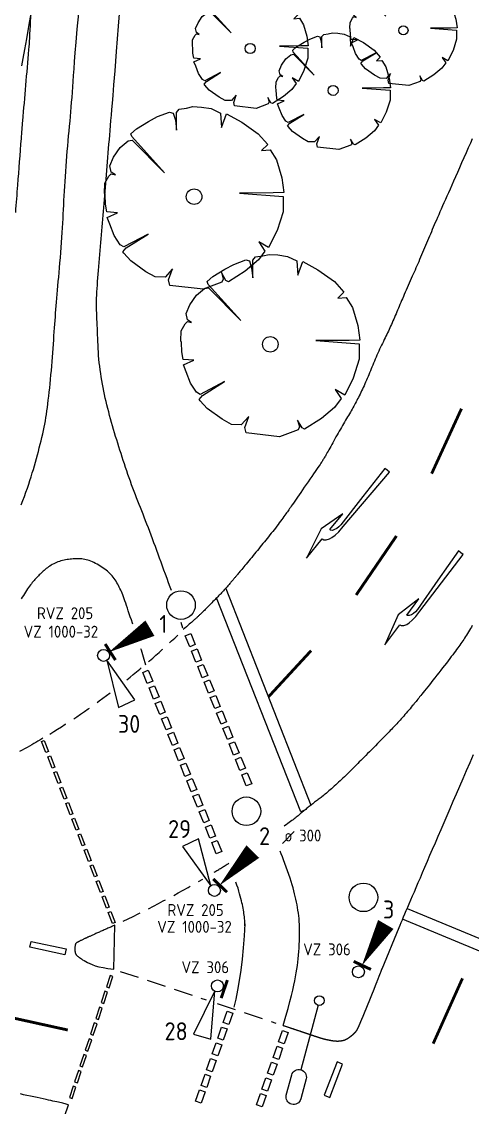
# Model space of a CAD drawing. Header units: metres. Extents: x -3 to 211, y 1 to 149.
# Drawn here: x 64.47 to 83.35, y 79.65 to 125.18 of the extents above; entities that cross this region are included whole.
import ezdxf

# ---------------------------------------------------------------- set-up
doc = ezdxf.new("R2010")
doc.units = ezdxf.units.M
doc.header["$LTSCALE"] = 25
doc.linetypes.add('STRICHLINIE2', pattern=[9.525, 6.35, -3.175])
doc.layers.get('0').update_dxf_attribs({"linetype": 'CONTINUOUS'})
for name, color, linetype in [('BT-OF-LIN-ABG', 4, 'CONTINUOUS'), ('BT-SM-SYM', 2, 'CONTINUOUS'), ('BV-BL-SYM', 2, 'CONTINUOUS'), ('BV-FM-SYM', 2, 'CONTINUOUS'), ('BV-SF-LIN-HOH', 5, 'CONTINUOUS'), ('BV-SF-LIN-HOH-AGS', 5, 'STRICHLINIE2'), ('BV-VK-SYM', 2, 'CONTINUOUS'), ('BV-VK-TXT', 2, 'CONTINUOUS'), ('BV-VK-TXT-LSA', 3, 'CONTINUOUS')]:
    doc.layers.add(name, color=color, linetype=linetype)
doc.styles.get("Standard").update_dxf_attribs({"font": 'isocp.shx', "height": 0.5})

# ---------------------------------------------------------------- blocks, each defined once
blk = doc.blocks.new('FMPFLR')
blk.add_lwpolyline([(0, 0.289), (1.05, 0.289), (1.064, 0.215), (1.119, 0.13), (1.236, 0.058), (1.345, 0.016), (1.511, -0.027), (1.722, -0.058), (2, -0.062), (5, -0.125), (5, 0), (5, 0.125), (3.5, 0.094), (2, 0.062), (1.876, 0.075), (1.774, 0.098), (1.676, 0.135), (1.595, 0.186), (1.555, 0.251), (1.55, 0.289), (2.4, 0.289), (1.35, 0.589)], close=True)
blk = doc.blocks.new('BLSTRLAM')
blk.add_line((0.2, 0), (3, 0))
blk.add_lwpolyline([(3.3125, 0.3125), (4.1875, 0.3125, -1), (4.1875, -0.3125), (3.3125, -0.3125, -1)], format="xyb", close=True)
blk.add_circle((0, 0), 0.2)
blk = doc.blocks.new('VKLSASO2')
blk.add_lwpolyline([(0.45, 0, 0, 0, 0), (-0.15, 0, 0.3, 0, 0), (-0.45, 0, 0, 0, 0)], format="xyseb")
blk = doc.blocks.new('BMIST')
blk.add_lwpolyline([(0.506, 0.041), (0.991, 0.004), (0.99, -0.167), (0.925, -0.378), (0.829, -0.566), (0.721, -0.503), (0.788, -0.605), (0.717, -0.704), (0.57, -0.828), (0.382, -0.947), (0.354, -0.933), (0.304, -0.846), (0.324, -0.92), (0.31, -0.952), (0.101, -1.03), (-0.27, -0.988), (-0.283, -0.927), (-0.239, -0.804), (-0.323, -0.896), (-0.431, -0.894), (-0.535, -0.836), (-0.705, -0.716), (-0.782, -0.629), (-0.791, -0.616), (-0.754, -0.569), (-0.509, -0.416), (-0.783, -0.559), (-0.822, -0.535), (-0.888, -0.433), (-0.937, -0.307), (-0.967, -0.23), (-0.853, -0.178), (-0.972, -0.169), (-0.984, -0.083), (-0.988, 0.019), (-0.995, 0.04), (-0.992, 0.149), (-0.949, 0.227), (-0.921, 0.255), (-0.876, 0.242), (-0.923, 0.274), (-0.939, 0.342), (-0.895, 0.442), (-0.824, 0.549), (-0.733, 0.621), (-0.69, 0.629), (-0.328, 0.267), (-0.694, 0.669), (-0.702, 0.7), (-0.639, 0.757), (-0.506, 0.838), (-0.406, 0.892), (-0.273, 0.943), (-0.233, 0.932), (-0.208, 0.851), (-0.194, 0.741), (-0.194, 0.938), (-0.164, 0.976), (-0.083, 0.986), (-0.013, 1.003), (0.083, 0.998), (0.192, 0.981), (0.295, 0.932), (0.305, 0.77), (0.361, 0.923), (0.531, 0.832), (0.714, 0.7), (0.82, 0.58), (0.752, 0.513), (0.846, 0.521), (0.916, 0.409), (0.976, 0.211), (0.999, 0.048), (0.879, 0.043)], close=True)
blk.add_circle((0, 0), 0.0866)
blk = doc.blocks.new('BVKMAN')
blk.add_circle((0, 0), 0.25)
blk = doc.blocks.new('Verkehrszeichen')
at = {"layer": 'BV-VK-SYM', "const_width": 0.125}
blk.add_lwpolyline([(0.305, 0.373), (0.322, -0.426)], dxfattribs=at)
at = {"layer": 'BV-VK-SYM', "rotation": 0.8654267626991108}
blk.add_blockref('BVKMAN', (0, 0), dxfattribs=at)

msp = doc.modelspace()

# ---------------------------------------------------------------- linework, layer by layer
at = {"layer": 'BT-OF-LIN-ABG'}
for p, q in [((68.324, 85.441), (68.368, 87.29)), ((66.105, 78.818), (66.429, 79.76))]:
    msp.add_line(p, q, dxfattribs=at)
for points in [[(70.741, 101.329), (70.691, 101.468), (70.623, 101.655), (70.557, 101.837), (70.493, 102.013), (70.43, 102.185), (70.368, 102.354), (70.307, 102.52), (70.247, 102.684), (70.188, 102.846), (70.128, 103.008), (70.069, 103.169), (70.009, 103.33), (69.95, 103.49), (69.891, 103.648), (69.833, 103.804), (69.775, 103.957), (69.717, 104.108), (69.661, 104.254), (69.606, 104.396), (69.551, 104.535), (69.497, 104.672), (69.443, 104.806), (69.39, 104.94), (69.338, 105.074), (69.285, 105.208), (69.233, 105.344), (69.18, 105.482), (69.127, 105.622), (69.075, 105.764), (69.023, 105.908), (68.971, 106.052), (68.92, 106.197), (68.869, 106.343), (68.82, 106.488), (68.771, 106.633), (68.723, 106.778), (68.676, 106.922), (68.63, 107.067), (68.584, 107.211), (68.539, 107.356), (68.494, 107.501), (68.449, 107.646), (68.404, 107.792), (68.36, 107.938), (68.317, 108.084), (68.274, 108.231), (68.232, 108.377), (68.191, 108.524), (68.151, 108.67), (68.112, 108.817), (68.074, 108.963), (68.038, 109.108), (68.004, 109.254), (67.971, 109.4), (67.939, 109.546), (67.908, 109.692), (67.88, 109.839), (67.852, 109.986), (67.826, 110.134), (67.801, 110.283), (67.778, 110.431), (67.757, 110.581), (67.738, 110.73), (67.72, 110.879), (67.705, 111.029), (67.692, 111.178), (67.681, 111.326), (67.672, 111.474), (67.665, 111.621), (67.659, 111.766), (67.653, 111.909), (67.648, 112.05), (67.644, 112.188), (67.639, 112.322), (67.633, 112.453), (67.627, 112.581), (67.621, 112.707), (67.616, 112.831), (67.611, 112.955), (67.607, 113.078), (67.605, 113.202), (67.604, 113.328), (67.605, 113.456), (67.609, 113.586), (67.614, 113.719), (67.62, 113.856), (67.628, 113.995), (67.637, 114.138), (67.647, 114.285), (67.658, 114.437), (67.67, 114.592), (67.683, 114.751), (67.696, 114.914), (67.709, 115.079), (67.723, 115.245), (67.737, 115.413), (67.751, 115.581), (67.765, 115.749), (67.779, 115.916), (67.793, 116.082), (67.807, 116.248), (67.821, 116.412), (67.835, 116.577), (67.849, 116.74), (67.863, 116.904), (67.877, 117.067), (67.892, 117.23), (67.906, 117.393), (67.921, 117.556), (67.936, 117.721), (67.951, 117.887), (67.965, 118.055), (67.98, 118.226), (67.995, 118.399), (68.009, 118.576), (68.024, 118.755), (68.038, 118.936), (68.052, 119.12), (68.067, 119.304), (68.081, 119.49), (68.096, 119.677), (68.11, 119.863), (68.125, 120.049), (68.14, 120.238), (68.155, 120.429), (68.172, 120.626), (68.189, 120.83), (68.206, 121.044), (68.225, 121.269), (68.246, 121.507), (68.268, 121.768), (68.295, 122.092), (68.331, 122.529), (68.379, 123.126), (68.442, 123.934), (68.525, 124.999), (68.63, 126.372)], [(64.448, 104.925), (64.517, 105.1), (64.583, 105.274), (64.646, 105.446), (64.706, 105.616), (64.762, 105.781), (64.815, 105.942), (64.865, 106.1), (64.912, 106.256), (64.957, 106.409), (65.001, 106.561), (65.044, 106.712), (65.085, 106.862), (65.126, 107.012), (65.167, 107.162), (65.206, 107.311), (65.244, 107.459), (65.281, 107.606), (65.316, 107.751), (65.349, 107.894), (65.379, 108.034), (65.408, 108.171), (65.434, 108.307), (65.458, 108.442), (65.48, 108.577), (65.502, 108.715), (65.522, 108.856), (65.542, 109.002), (65.562, 109.154), (65.581, 109.312), (65.601, 109.476), (65.621, 109.646), (65.64, 109.821), (65.658, 110), (65.677, 110.182), (65.694, 110.367), (65.711, 110.553), (65.727, 110.74), (65.742, 110.928), (65.756, 111.115), (65.77, 111.3), (65.783, 111.483), (65.796, 111.663), (65.808, 111.839), (65.819, 112.011), (65.831, 112.176), (65.842, 112.338), (65.854, 112.495), (65.865, 112.651), (65.877, 112.805), (65.889, 112.958), (65.901, 113.112), (65.914, 113.268), (65.927, 113.427), (65.941, 113.589), (65.956, 113.755), (65.971, 113.926), (65.986, 114.102), (66.002, 114.283), (66.019, 114.471), (66.036, 114.665), (66.053, 114.866), (66.07, 115.073), (66.087, 115.284), (66.104, 115.498), (66.121, 115.712), (66.136, 115.924), (66.151, 116.134), (66.165, 116.34), (66.177, 116.54), (66.189, 116.735), (66.199, 116.926), (66.209, 117.116), (66.219, 117.304), (66.228, 117.494), (66.238, 117.685), (66.248, 117.879), (66.259, 118.078), (66.271, 118.28), (66.283, 118.487), (66.296, 118.695), (66.31, 118.906), (66.325, 119.119), (66.341, 119.332), (66.358, 119.545), (66.376, 119.758), (66.395, 119.97), (66.414, 120.181), (66.434, 120.391), (66.453, 120.599), (66.473, 120.805), (66.492, 121.008), (66.51, 121.209), (66.528, 121.408), (66.545, 121.606), (66.561, 121.806), (66.577, 122.011), (66.593, 122.224), (66.61, 122.446), (66.626, 122.68), (66.644, 122.93), (66.663, 123.2), (66.686, 123.508), (66.714, 123.875), (66.751, 124.321), (66.798, 124.867), (66.858, 125.533)], [(69.121, 99.92), (69.108, 99.957), (69.062, 100.095), (69.017, 100.228), (68.975, 100.355), (68.935, 100.475), (68.896, 100.59), (68.86, 100.698), (68.825, 100.799), (68.792, 100.894), (68.761, 100.981), (68.73, 101.063), (68.701, 101.14), (68.672, 101.212), (68.644, 101.28), (68.615, 101.346), (68.586, 101.409), (68.556, 101.472), (68.524, 101.533), (68.492, 101.594), (68.458, 101.654), (68.423, 101.713), (68.386, 101.771), (68.346, 101.828), (68.305, 101.883), (68.261, 101.936), (68.214, 101.987), (68.166, 102.037), (68.114, 102.085), (68.061, 102.131), (68.005, 102.177), (67.947, 102.221), (67.887, 102.264), (67.826, 102.306), (67.762, 102.348), (67.697, 102.388), (67.631, 102.427), (67.564, 102.464), (67.497, 102.499), (67.431, 102.53), (67.364, 102.558), (67.299, 102.583), (67.234, 102.603), (67.171, 102.62), (67.109, 102.633), (67.047, 102.643), (66.986, 102.65), (66.925, 102.655), (66.864, 102.657), (66.803, 102.658), (66.742, 102.658), (66.68, 102.656), (66.619, 102.653), (66.556, 102.648), (66.494, 102.642), (66.431, 102.634), (66.368, 102.624), (66.305, 102.612), (66.241, 102.599), (66.177, 102.583), (66.113, 102.566), (66.05, 102.546), (65.988, 102.525), (65.926, 102.501), (65.866, 102.476), (65.808, 102.448), (65.751, 102.418), (65.697, 102.387), (65.644, 102.354), (65.593, 102.319), (65.544, 102.283), (65.496, 102.247), (65.45, 102.209), (65.406, 102.171), (65.363, 102.133), (65.321, 102.095), (65.281, 102.056), (65.241, 102.017), (65.203, 101.979), (65.165, 101.94), (65.128, 101.901), (65.091, 101.862), (65.055, 101.824), (65.019, 101.785), (64.983, 101.745), (64.946, 101.703), (64.91, 101.659), (64.872, 101.613), (64.834, 101.564), (64.795, 101.511), (64.754, 101.454), (64.712, 101.393), (64.67, 101.329), (64.626, 101.262), (64.582, 101.194), (64.536, 101.124), (64.49, 101.053), (64.444, 100.981)], [(71.216, 99.752), (71.155, 99.991)], [(69.669, 98.2), (69.57, 98.531), (69.482, 98.82), (69.462, 98.882)], [(76.114, 87.083), (76.111, 87.201), (76.105, 87.325), (76.098, 87.446), (76.088, 87.565), (76.076, 87.683), (76.062, 87.799), (76.046, 87.915), (76.027, 88.03), (76.007, 88.144), (75.985, 88.259), (75.961, 88.374), (75.934, 88.49), (75.905, 88.608), (75.873, 88.73), (75.839, 88.855), (75.8, 88.986), (75.758, 89.122), (75.712, 89.265), (75.661, 89.415), (75.608, 89.569), (75.553, 89.725), (75.498, 89.878), (75.445, 90.025), (75.394, 90.163), (75.346, 90.289), (75.305, 90.398)], [(73.821, 87.266), (73.821, 87.273), (73.82, 87.347), (73.818, 87.42), (73.814, 87.493), (73.809, 87.566), (73.801, 87.638), (73.793, 87.71), (73.783, 87.782), (73.772, 87.854), (73.76, 87.926), (73.747, 88), (73.732, 88.074), (73.716, 88.151), (73.697, 88.231), (73.677, 88.315), (73.654, 88.405), (73.629, 88.501), (73.601, 88.604), (73.569, 88.715), (73.532, 88.836), (73.487, 88.968), (73.44, 89.095)], [(73.82, 87.347), (73.792, 86.84), (73.753, 86.345), (73.705, 85.865), (73.648, 85.406), (73.584, 84.971), (73.514, 84.565), (73.44, 84.19), (73.361, 83.852)], [(75.422, 83.083), (75.536, 83.475), (75.628, 83.801), (75.706, 84.088), (75.771, 84.342), (75.826, 84.568), (75.872, 84.77), (75.911, 84.954), (75.944, 85.125), (75.973, 85.288), (75.998, 85.445), (76.02, 85.595), (76.04, 85.741), (76.056, 85.883)]]:
    msp.add_lwpolyline(points, dxfattribs=at)
for points in [[(64.217, 117.182, -0.000488), (64.304, 118.331, -0.000286), (64.455, 120.29, -0.001952), (64.515, 121.023, 0.000478), (64.769, 124.015, 0.006365), (64.803, 124.488, 0.002157), (64.879, 125.886)], [(50.54, 94.879, -0.000004), (51.472, 95.236, 0.000006), (52.404, 95.592, 0.03206)]]:
    msp.add_lwpolyline(points, format="xyb", dxfattribs=at)
msp.add_arc((65.402, 86.996), 10.712, 354.0355, 0.4662, dxfattribs=at)
at = {"layer": 'BT-SM-SYM'}
msp.add_lwpolyline([(64.865, 125.612), (64.756, 124.986), (64.664, 124.459), (64.587, 124.016), (64.521, 123.646), (64.464, 123.336)], dxfattribs=at)
at = {"layer": 'BV-FM-SYM', "const_width": 0.12}
for points in [[(81.646, 106.227), (82.896, 108.953)], [(78.482, 101.138), (80.172, 103.615)], [(74.805, 96.863), (76.596, 98.806)], [(82.938, 85.059), (81.711, 82.322)], [(66.399, 82.893), (63.47, 83.538)]]:
    msp.add_lwpolyline(points, dxfattribs=at)
at = {"layer": 'BV-FM-SYM'}
for points in [[(73.015, 101.417), (76.589, 92.325)], [(76.319, 92.107), (76.162, 92.045), (72.636, 101.015)], [(80.624, 87.995), (89.838, 84.178), (89.647, 83.716), (80.427, 87.536)]]:
    msp.add_lwpolyline(points, dxfattribs=at)
for points in [[(71.508, 98.967), (71.32, 99.431), (71.552, 99.525), (71.74, 99.061)], [(71.771, 98.319), (71.583, 98.782), (71.815, 98.876), (72.003, 98.412)], [(69.728, 97.424), (69.54, 97.887), (69.772, 97.981), (69.96, 97.518)], [(72.034, 97.67), (71.846, 98.133), (72.078, 98.227), (72.265, 97.764)], [(72.297, 97.021), (72.109, 97.484), (72.341, 97.578), (72.528, 97.115)], [(69.991, 96.775), (69.803, 97.238), (70.035, 97.332), (70.223, 96.869)], [(70.254, 96.126), (70.066, 96.59), (70.298, 96.683), (70.486, 96.22)], [(72.56, 96.372), (72.372, 96.836), (72.604, 96.93), (72.791, 96.466)], [(72.823, 95.724), (72.635, 96.187), (72.866, 96.281), (73.054, 95.818)], [(70.517, 95.477), (70.329, 95.941), (70.561, 96.035), (70.749, 95.571)], [(73.086, 95.075), (72.898, 95.538), (73.129, 95.632), (73.317, 95.169)], [(70.78, 94.829), (70.592, 95.292), (70.824, 95.386), (71.012, 94.923)], [(65.596, 94.574), (65.484, 94.531), (65.303, 94.997), (65.415, 95.04)], [(71.043, 94.18), (70.855, 94.643), (71.087, 94.737), (71.275, 94.274)], [(73.348, 94.426), (73.161, 94.89), (73.392, 94.983), (73.58, 94.52)], [(65.85, 93.922), (65.738, 93.878), (65.557, 94.344), (65.669, 94.388)], [(73.611, 93.777), (73.424, 94.241), (73.655, 94.335), (73.843, 93.871)], [(71.306, 93.531), (71.118, 93.995), (71.35, 94.088), (71.537, 93.625)], [(66.104, 93.269), (65.992, 93.226), (65.811, 93.692), (65.923, 93.735)], [(71.569, 92.882), (71.381, 93.346), (71.613, 93.44), (71.8, 92.976)], [(73.874, 93.129), (73.687, 93.592), (73.918, 93.686), (74.106, 93.223)], [(66.358, 92.617), (66.246, 92.574), (66.065, 93.04), (66.177, 93.083)], [(66.612, 91.965), (66.5, 91.921), (66.319, 92.387), (66.431, 92.431)], [(71.832, 92.234), (71.644, 92.697), (71.876, 92.791), (72.063, 92.328)], [(72.095, 91.585), (71.907, 92.048), (72.138, 92.142), (72.326, 91.679)], [(66.866, 91.313), (66.754, 91.269), (66.573, 91.735), (66.684, 91.778)], [(67.12, 90.66), (67.008, 90.617), (66.827, 91.083), (66.938, 91.126)], [(72.358, 90.936), (72.17, 91.4), (72.401, 91.493), (72.589, 91.03)], [(72.62, 90.287), (72.433, 90.751), (72.664, 90.845), (72.852, 90.381)], [(67.374, 90.008), (67.262, 89.964), (67.08, 90.43), (67.192, 90.474)], [(67.627, 89.356), (67.516, 89.312), (67.334, 89.778), (67.446, 89.821)], [(67.881, 88.703), (67.77, 88.66), (67.588, 89.126), (67.7, 89.169)], [(68.135, 88.051), (68.023, 88.007), (67.842, 88.473), (67.954, 88.517)], [(68.389, 87.399), (68.277, 87.355), (68.096, 87.821), (68.208, 87.864)], [(64.867, 86.612), (66.333, 86.298), (66.281, 86.053), (64.814, 86.368)], [(68.288, 85.143), (68.174, 85.181), (68.016, 84.706), (68.13, 84.668)], [(68.067, 84.479), (67.953, 84.517), (67.794, 84.042), (67.908, 84.004)], [(67.845, 83.815), (67.731, 83.853), (67.573, 83.378), (67.687, 83.34)], [(72.912, 83.207), (73.078, 83.679), (73.314, 83.596), (73.148, 83.125)], [(67.623, 83.151), (67.51, 83.189), (67.351, 82.714), (67.465, 82.676)], [(72.68, 82.547), (72.846, 83.019), (73.082, 82.936), (72.916, 82.464)], [(75.233, 82.398), (75.399, 82.87), (75.635, 82.787), (75.469, 82.315)], [(67.402, 82.487), (67.288, 82.525), (67.13, 82.05), (67.243, 82.012)], [(72.448, 81.887), (72.614, 82.358), (72.85, 82.276), (72.684, 81.804)], [(75.001, 81.738), (75.167, 82.21), (75.403, 82.127), (75.237, 81.655)], [(67.18, 81.823), (67.066, 81.861), (66.908, 81.386), (67.022, 81.348)], [(72.216, 81.226), (72.382, 81.698), (72.618, 81.615), (72.452, 81.143)], [(74.769, 81.077), (74.935, 81.549), (75.171, 81.466), (75.005, 80.994)], [(77.915, 81.467), (77.682, 81.557), (77.142, 80.158), (77.375, 80.068)], [(66.959, 81.159), (66.845, 81.197), (66.686, 80.722), (66.8, 80.684)], [(71.984, 80.566), (72.15, 81.037), (72.386, 80.955), (72.22, 80.483)], [(74.537, 80.417), (74.703, 80.889), (74.939, 80.806), (74.773, 80.334)], [(66.737, 80.495), (66.623, 80.533), (66.465, 80.058), (66.579, 80.02)], [(71.752, 79.905), (71.918, 80.377), (72.154, 80.294), (71.988, 79.822)], [(74.305, 79.756), (74.471, 80.228), (74.707, 80.145), (74.541, 79.674)]]:
    msp.add_lwpolyline(points, close=True, dxfattribs=at)
at = {"layer": 'BV-SF-LIN-HOH'}
msp.add_line((79.569, 85.462), (80.279, 87.191), dxfattribs=at)
for points in [[(83.349, 120.272), (83.268, 120.086), (83.18, 119.888), (83.089, 119.681), (82.996, 119.47), (82.904, 119.26), (82.814, 119.055), (82.727, 118.86), (82.645, 118.674), (82.567, 118.497), (82.492, 118.328), (82.42, 118.166), (82.352, 118.012), (82.286, 117.864), (82.223, 117.722), (82.163, 117.585), (82.105, 117.454), (82.049, 117.327), (81.995, 117.205), (81.943, 117.087), (81.893, 116.974), (81.846, 116.866), (81.8, 116.761), (81.757, 116.66), (81.715, 116.562), (81.674, 116.466), (81.634, 116.372), (81.594, 116.279), (81.555, 116.185), (81.515, 116.091), (81.475, 115.996), (81.434, 115.898), (81.392, 115.799), (81.35, 115.699), (81.308, 115.598), (81.266, 115.499), (81.224, 115.4), (81.183, 115.303), (81.143, 115.209), (81.103, 115.117), (81.065, 115.029), (81.027, 114.942), (80.99, 114.855), (80.952, 114.769), (80.914, 114.682), (80.875, 114.594), (80.835, 114.504), (80.794, 114.41), (80.752, 114.315), (80.709, 114.218), (80.666, 114.121), (80.624, 114.024), (80.581, 113.927), (80.54, 113.833), (80.5, 113.741), (80.462, 113.653), (80.425, 113.567), (80.389, 113.484), (80.354, 113.403), (80.32, 113.324), (80.287, 113.245), (80.254, 113.168), (80.221, 113.091), (80.188, 113.013), (80.155, 112.936), (80.122, 112.859), (80.089, 112.782), (80.057, 112.706), (80.024, 112.631), (79.992, 112.558), (79.96, 112.486), (79.928, 112.416), (79.896, 112.347), (79.865, 112.278), (79.833, 112.21), (79.8, 112.141), (79.767, 112.071), (79.733, 112), (79.698, 111.927), (79.661, 111.851), (79.623, 111.773), (79.585, 111.692), (79.546, 111.611), (79.507, 111.528), (79.468, 111.444), (79.429, 111.361), (79.391, 111.277), (79.354, 111.193), (79.317, 111.11), (79.282, 111.027), (79.247, 110.944), (79.213, 110.862), (79.179, 110.781), (79.145, 110.699), (79.112, 110.618), (79.079, 110.538), (79.046, 110.458), (79.013, 110.379), (78.98, 110.3), (78.947, 110.222), (78.914, 110.145), (78.881, 110.068), (78.847, 109.993), (78.814, 109.918), (78.78, 109.844), (78.746, 109.772), (78.712, 109.7), (78.678, 109.63), (78.645, 109.562), (78.611, 109.494), (78.578, 109.428), (78.545, 109.364), (78.512, 109.3), (78.48, 109.238), (78.447, 109.176), (78.414, 109.115), (78.381, 109.054), (78.347, 108.992), (78.312, 108.93), (78.276, 108.867), (78.24, 108.803), (78.202, 108.739), (78.164, 108.672), (78.124, 108.605), (78.084, 108.536), (78.042, 108.466), (78, 108.394), (77.956, 108.32), (77.912, 108.245), (77.867, 108.169), (77.821, 108.091), (77.775, 108.012), (77.728, 107.932), (77.682, 107.851), (77.636, 107.769), (77.59, 107.687), (77.544, 107.605), (77.5, 107.525), (77.457, 107.446), (77.415, 107.37), (77.376, 107.297), (77.338, 107.229), (77.304, 107.166), (77.272, 107.109), (77.243, 107.057), (77.217, 107.01), (77.192, 106.968), (77.17, 106.929), (77.149, 106.894), (77.129, 106.861), (77.11, 106.83), (77.092, 106.801), (77.073, 106.771), (77.052, 106.74), (77.029, 106.705), (77.001, 106.664), (76.968, 106.615), (76.929, 106.558), (76.882, 106.49), (76.827, 106.409), (76.764, 106.318), (76.696, 106.219), (76.623, 106.112), (76.546, 106.001), (76.468, 105.887), (76.389, 105.773), (76.311, 105.659), (76.236, 105.549), (76.163, 105.443), (76.093, 105.342), (76.026, 105.246), (75.964, 105.156), (75.907, 105.072), (75.854, 104.995), (75.806, 104.926), (75.764, 104.866), (75.727, 104.812), (75.693, 104.763), (75.661, 104.717), (75.631, 104.673), (75.6, 104.63), (75.568, 104.584), (75.533, 104.536), (75.495, 104.483), (75.454, 104.425), (75.409, 104.364), (75.362, 104.3), (75.313, 104.233), (75.261, 104.163), (75.208, 104.092), (75.154, 104.02), (75.098, 103.948), (75.042, 103.874), (74.985, 103.801), (74.928, 103.728), (74.87, 103.655), (74.812, 103.581), (74.753, 103.509), (74.695, 103.436), (74.637, 103.365), (74.579, 103.294), (74.521, 103.223), (74.463, 103.152), (74.404, 103.081), (74.345, 103.009), (74.286, 102.937), (74.226, 102.865), (74.166, 102.792), (74.105, 102.718), (74.045, 102.645), (73.986, 102.574), (73.928, 102.504), (73.873, 102.438), (73.821, 102.374), (73.772, 102.315), (73.728, 102.261), (73.687, 102.212), (73.649, 102.166), (73.615, 102.124), (73.583, 102.086), (73.554, 102.05), (73.527, 102.017), (73.501, 101.986), (73.477, 101.957), (73.454, 101.93), (73.432, 101.903), (73.411, 101.877), (73.39, 101.852), (73.37, 101.827), (73.349, 101.803), (73.328, 101.778), (73.306, 101.752), (73.284, 101.726), (73.262, 101.699), (73.238, 101.671), (73.213, 101.643), (73.188, 101.614), (73.162, 101.584), (73.134, 101.553), (73.106, 101.52), (73.077, 101.487), (73.047, 101.454), (73.016, 101.42), (72.986, 101.386), (72.955, 101.353), (72.925, 101.32), (72.895, 101.287), (72.866, 101.256), (72.837, 101.225), (72.808, 101.194), (72.778, 101.163), (72.748, 101.131), (72.716, 101.098), (72.683, 101.063), (72.647, 101.026), (72.609, 100.987), (72.569, 100.946), (72.527, 100.903), (72.484, 100.86), (72.441, 100.816), (72.397, 100.772), (72.354, 100.728), (72.312, 100.685), (72.271, 100.644), (72.231, 100.604), (72.193, 100.566), (72.156, 100.529), (72.121, 100.494), (72.087, 100.461), (72.056, 100.43), (72.026, 100.4), (71.997, 100.373), (71.971, 100.347), (71.946, 100.322), (71.922, 100.3), (71.9, 100.278), (71.878, 100.258), (71.858, 100.239), (71.838, 100.22), (71.819, 100.202), (71.8, 100.185), (71.78, 100.167), (71.76, 100.149), (71.737, 100.129), (71.713, 100.107), (71.685, 100.083), (71.654, 100.055), (71.619, 100.025), (71.58, 99.99), (71.536, 99.952), (71.487, 99.909), (71.433, 99.861), (71.375, 99.808), (71.31, 99.749), (71.24, 99.685)], [(83.351, 99.855), (83.314, 99.793), (83.275, 99.728), (83.235, 99.66), (83.193, 99.591), (83.151, 99.523), (83.11, 99.457), (83.069, 99.393), (83.03, 99.332), (82.991, 99.272), (82.952, 99.214), (82.912, 99.156), (82.872, 99.098), (82.83, 99.039), (82.786, 98.979), (82.741, 98.916), (82.693, 98.85), (82.642, 98.782), (82.588, 98.71), (82.53, 98.634), (82.469, 98.554), (82.405, 98.47), (82.336, 98.38), (82.263, 98.285), (82.186, 98.186), (82.107, 98.084), (82.025, 97.98), (81.943, 97.875), (81.861, 97.77), (81.78, 97.666), (81.701, 97.566), (81.624, 97.468), (81.551, 97.374), (81.48, 97.285), (81.413, 97.201), (81.35, 97.121), (81.292, 97.047), (81.237, 96.979), (81.188, 96.917), (81.143, 96.861), (81.103, 96.81), (81.065, 96.763), (81.029, 96.718), (80.994, 96.675), (80.958, 96.631), (80.92, 96.586), (80.88, 96.537), (80.836, 96.485), (80.789, 96.428), (80.74, 96.37), (80.689, 96.309), (80.636, 96.247), (80.583, 96.185), (80.529, 96.123), (80.477, 96.063), (80.426, 96.005), (80.376, 95.948), (80.327, 95.894), (80.279, 95.841), (80.232, 95.79), (80.186, 95.74), (80.141, 95.692), (80.097, 95.644), (80.053, 95.598), (80.008, 95.551), (79.963, 95.503), (79.915, 95.454), (79.864, 95.402), (79.81, 95.346), (79.751, 95.285), (79.686, 95.219), (79.615, 95.147), (79.538, 95.069), (79.458, 94.987), (79.375, 94.903), (79.29, 94.817), (79.205, 94.731), (79.121, 94.646), (79.04, 94.563), (78.962, 94.484), (78.886, 94.409), (78.815, 94.336), (78.745, 94.266), (78.679, 94.199), (78.615, 94.135), (78.553, 94.073), (78.494, 94.013), (78.436, 93.955), (78.379, 93.899), (78.324, 93.843), (78.269, 93.788), (78.214, 93.734), (78.159, 93.68), (78.103, 93.626), (78.046, 93.57), (77.988, 93.514), (77.929, 93.457), (77.869, 93.4), (77.809, 93.343), (77.748, 93.286), (77.687, 93.229), (77.627, 93.173), (77.567, 93.119), (77.508, 93.066), (77.45, 93.015), (77.394, 92.966), (77.339, 92.918), (77.286, 92.873), (77.235, 92.829), (77.186, 92.788), (77.139, 92.75), (77.094, 92.713), (77.051, 92.679), (77.01, 92.647), (76.971, 92.616), (76.932, 92.587), (76.895, 92.558), (76.857, 92.529), (76.82, 92.501), (76.782, 92.473), (76.744, 92.444), (76.706, 92.415), (76.668, 92.386), (76.63, 92.356), (76.592, 92.327), (76.554, 92.297), (76.516, 92.268), (76.479, 92.238), (76.442, 92.208), (76.405, 92.178), (76.369, 92.148), (76.333, 92.118), (76.297, 92.088), (76.262, 92.059), (76.226, 92.029), (76.191, 92), (76.156, 91.97), (76.121, 91.941), (76.085, 91.911), (76.048, 91.881), (76.009, 91.85), (75.97, 91.818), (75.928, 91.785), (75.884, 91.751), (75.838, 91.715), (75.789, 91.677), (75.736, 91.637), (75.68, 91.595), (75.619, 91.55), (75.553, 91.503), (75.483, 91.452), (75.463, 91.438)], [(65.357, 95.132), (65.315, 95.106), (65.23, 95.055), (65.146, 95.005), (65.062, 94.955), (64.975, 94.906), (64.886, 94.854), (64.792, 94.801), (64.693, 94.745), (64.591, 94.688), (64.485, 94.628), (64.376, 94.568)], [(80.275, 87.182), (80.279, 87.191), (80.324, 87.295), (80.371, 87.405), (80.42, 87.52), (80.472, 87.641), (80.527, 87.768), (80.584, 87.902), (80.645, 88.043), (80.708, 88.192), (80.776, 88.35), (80.847, 88.516), (80.922, 88.691), (81.001, 88.877), (81.085, 89.073), (81.174, 89.281), (81.268, 89.5), (81.366, 89.73), (81.469, 89.971), (81.576, 90.221), (81.687, 90.48), (81.802, 90.748), (81.92, 91.023), (82.041, 91.305), (82.165, 91.593), (82.292, 91.887), (82.422, 92.187), (82.554, 92.493), (82.689, 92.805), (82.827, 93.124), (82.967, 93.448), (83.11, 93.778), (83.255, 94.113), (83.401, 94.45)], [(68.368, 87.29), (68.345, 87.279), (68.305, 87.26), (68.267, 87.242), (68.229, 87.225), (68.191, 87.208), (68.154, 87.192), (68.116, 87.175), (68.078, 87.158), (68.039, 87.141), (67.999, 87.124), (67.959, 87.106), (67.919, 87.088), (67.879, 87.071), (67.839, 87.053), (67.799, 87.035), (67.759, 87.018), (67.721, 87.001), (67.682, 86.984), (67.645, 86.967), (67.609, 86.951), (67.573, 86.935), (67.538, 86.919), (67.503, 86.904), (67.47, 86.889), (67.437, 86.874), (67.406, 86.86), (67.375, 86.846), (67.346, 86.833), (67.319, 86.821), (67.293, 86.81), (67.27, 86.799), (67.248, 86.789), (67.229, 86.781), (67.212, 86.773), (67.196, 86.766), (67.181, 86.759), (67.165, 86.751), (67.148, 86.743), (67.13, 86.735), (67.11, 86.726), (67.088, 86.715), (67.064, 86.703), (67.038, 86.691), (67.011, 86.678), (66.985, 86.665), (66.959, 86.653), (66.934, 86.641), (66.912, 86.63), (66.891, 86.62), (66.874, 86.611), (66.858, 86.602), (66.844, 86.595), (66.831, 86.588), (66.82, 86.582), (66.81, 86.576), (66.801, 86.57), (66.792, 86.565), (66.783, 86.559), (66.775, 86.554), (66.768, 86.548), (66.761, 86.543), (66.754, 86.537), (66.748, 86.532), (66.742, 86.526), (66.737, 86.521), (66.732, 86.515), (66.728, 86.508), (66.724, 86.501), (66.72, 86.492), (66.716, 86.482), (66.713, 86.47), (66.71, 86.457), (66.708, 86.441), (66.705, 86.424), (66.703, 86.405), (66.701, 86.386), (66.699, 86.365), (66.698, 86.345), (66.696, 86.324), (66.696, 86.304), (66.696, 86.285), (66.696, 86.267), (66.697, 86.249), (66.698, 86.232), (66.699, 86.216), (66.701, 86.201), (66.703, 86.186), (66.705, 86.172), (66.708, 86.158), (66.711, 86.145), (66.714, 86.132), (66.717, 86.12), (66.72, 86.109), (66.724, 86.098), (66.727, 86.088), (66.731, 86.079), (66.735, 86.071), (66.739, 86.062), (66.745, 86.054), (66.752, 86.045), (66.761, 86.035), (66.773, 86.024), (66.788, 86.011), (66.806, 85.995), (66.828, 85.976), (66.855, 85.955), (66.888, 85.93), (66.926, 85.903), (66.97, 85.873), (67.022, 85.84), (67.082, 85.804), (67.149, 85.765), (67.226, 85.723), (67.316, 85.68), (67.422, 85.635), (67.548, 85.591), (67.698, 85.549), (67.875, 85.509), (68.082, 85.473), (68.324, 85.441)], [(75.422, 83.083), (75.435, 83.079), (75.459, 83.071), (75.481, 83.064), (75.504, 83.056), (75.526, 83.049), (75.548, 83.042), (75.57, 83.035), (75.591, 83.028), (75.612, 83.021), (75.633, 83.014), (75.653, 83.008), (75.673, 83.001), (75.693, 82.994), (75.713, 82.988), (75.732, 82.981), (75.751, 82.975), (75.77, 82.969), (75.789, 82.963), (75.807, 82.956), (75.825, 82.95), (75.843, 82.944), (75.861, 82.939), (75.878, 82.933), (75.895, 82.927), (75.913, 82.921), (75.929, 82.915), (75.946, 82.91), (75.963, 82.904), (75.979, 82.899), (75.995, 82.893), (76.011, 82.888), (76.027, 82.883), (76.043, 82.877), (76.058, 82.872), (76.074, 82.867), (76.089, 82.862), (76.104, 82.857), (76.119, 82.852), (76.134, 82.847), (76.149, 82.842), (76.163, 82.837), (76.178, 82.832), (76.192, 82.827), (76.206, 82.822), (76.221, 82.817), (76.235, 82.812), (76.249, 82.808), (76.263, 82.803), (76.276, 82.798), (76.29, 82.794), (76.304, 82.789), (76.317, 82.784), (76.33, 82.78), (76.344, 82.776), (76.357, 82.771), (76.37, 82.767), (76.383, 82.762), (76.395, 82.758), (76.408, 82.754), (76.421, 82.749), (76.433, 82.745), (76.446, 82.741), (76.458, 82.737), (76.47, 82.733), (76.482, 82.729), (76.494, 82.725), (76.506, 82.721), (76.517, 82.717), (76.529, 82.713), (76.54, 82.709), (76.551, 82.705), (76.563, 82.702), (76.574, 82.698), (76.585, 82.694), (76.595, 82.691), (76.606, 82.687), (76.617, 82.683), (76.627, 82.68), (76.638, 82.677), (76.648, 82.673), (76.658, 82.67), (76.668, 82.666), (76.678, 82.663), (76.688, 82.66), (76.697, 82.657), (76.707, 82.653), (76.716, 82.65), (76.725, 82.647), (76.735, 82.644), (76.744, 82.641), (76.752, 82.638), (76.761, 82.635), (76.77, 82.632), (76.778, 82.63), (76.787, 82.627), (76.795, 82.624), (76.803, 82.621), (76.811, 82.619), (76.819, 82.616), (76.827, 82.614), (76.834, 82.611), (76.842, 82.609), (76.849, 82.606), (76.857, 82.604), (76.864, 82.602), (76.871, 82.599), (76.878, 82.597), (76.884, 82.595), (76.891, 82.593), (76.897, 82.591), (76.904, 82.589), (76.91, 82.587), (76.916, 82.585), (76.922, 82.583), (76.928, 82.581), (76.934, 82.579), (76.94, 82.577), (76.946, 82.575), (76.951, 82.574), (76.957, 82.572), (76.962, 82.57), (76.967, 82.569), (76.973, 82.567), (76.978, 82.565), (76.983, 82.564), (76.988, 82.562), (76.993, 82.561), (76.997, 82.559), (77.002, 82.558), (77.007, 82.557), (77.011, 82.555), (77.016, 82.554), (77.021, 82.553), (77.025, 82.551), (77.029, 82.55), (77.034, 82.549), (77.038, 82.547), (77.042, 82.546), (77.046, 82.545), (77.051, 82.544), (77.055, 82.543), (77.059, 82.542), (77.063, 82.54), (77.067, 82.539), (77.071, 82.538), (77.075, 82.537), (77.079, 82.536), (77.083, 82.535), (77.086, 82.534), (77.09, 82.533), (77.094, 82.532), (77.098, 82.531), (77.102, 82.53), (77.106, 82.529), (77.109, 82.528), (77.113, 82.527), (77.117, 82.526), (77.121, 82.525), (77.125, 82.524), (77.129, 82.523), (77.132, 82.522), (77.136, 82.521), (77.14, 82.52), (77.144, 82.519), (77.148, 82.518), (77.152, 82.517), (77.156, 82.516), (77.16, 82.515), (77.164, 82.514), (77.168, 82.513), (77.172, 82.512), (77.176, 82.511), (77.18, 82.51), (77.184, 82.509), (77.188, 82.508), (77.193, 82.507), (77.197, 82.506), (77.201, 82.505), (77.205, 82.504), (77.21, 82.503), (77.214, 82.502), (77.218, 82.501), (77.223, 82.5), (77.227, 82.499), (77.231, 82.498), (77.236, 82.497), (77.24, 82.496), (77.245, 82.495), (77.249, 82.494), (77.254, 82.493), (77.258, 82.492), (77.263, 82.491), (77.267, 82.49), (77.272, 82.489), (77.276, 82.488), (77.281, 82.487), (77.285, 82.486), (77.29, 82.485), (77.295, 82.484), (77.299, 82.483), (77.304, 82.482), (77.308, 82.481), (77.313, 82.481), (77.318, 82.48), (77.322, 82.479), (77.327, 82.478), (77.332, 82.477), (77.336, 82.476), (77.341, 82.475), (77.346, 82.474), (77.35, 82.473), (77.355, 82.472), (77.36, 82.471), (77.364, 82.47), (77.369, 82.469), (77.374, 82.468), (77.378, 82.467), (77.383, 82.467), (77.388, 82.466), (77.392, 82.465), (77.397, 82.464), (77.402, 82.463), (77.406, 82.462), (77.411, 82.461), (77.416, 82.461), (77.42, 82.46), (77.425, 82.459), (77.429, 82.458), (77.434, 82.457), (77.438, 82.457), (77.443, 82.456), (77.448, 82.455), (77.452, 82.454), (77.457, 82.454), (77.461, 82.453), (77.466, 82.452), (77.47, 82.452), (77.475, 82.451), (77.479, 82.45), (77.484, 82.45), (77.488, 82.449), (77.492, 82.448), (77.497, 82.448), (77.501, 82.447), (77.506, 82.446), (77.51, 82.446), (77.514, 82.445), (77.519, 82.445), (77.523, 82.444), (77.527, 82.444), (77.532, 82.443), (77.536, 82.442), (77.54, 82.442), (77.545, 82.441), (77.549, 82.441), (77.553, 82.441), (77.557, 82.44), (77.561, 82.44), (77.566, 82.439), (77.57, 82.439), (77.574, 82.438), (77.578, 82.438), (77.582, 82.438), (77.587, 82.437), (77.591, 82.437), (77.595, 82.436), (77.599, 82.436), (77.603, 82.436), (77.607, 82.435), (77.611, 82.435), (77.615, 82.435), (77.619, 82.435), (77.623, 82.434), (77.627, 82.434), (77.631, 82.434), (77.635, 82.434), (77.639, 82.433), (77.643, 82.433), (77.647, 82.433), (77.651, 82.433), (77.655, 82.433), (77.659, 82.432), (77.663, 82.432), (77.667, 82.432), (77.671, 82.432), (77.675, 82.432), (77.679, 82.432), (77.683, 82.432), (77.686, 82.432), (77.69, 82.432), (77.694, 82.432), (77.698, 82.432), (77.702, 82.432), (77.706, 82.432), (77.709, 82.432), (77.713, 82.432), (77.717, 82.432), (77.721, 82.432), (77.724, 82.432), (77.728, 82.432), (77.732, 82.432), (77.736, 82.432), (77.739, 82.432), (77.743, 82.432), (77.747, 82.432), (77.75, 82.433), (77.754, 82.433), (77.758, 82.433), (77.761, 82.433), (77.765, 82.433), (77.769, 82.434), (77.772, 82.434), (77.776, 82.434), (77.779, 82.434), (77.783, 82.435), (77.787, 82.435), (77.79, 82.435), (77.794, 82.435), (77.797, 82.436), (77.801, 82.436), (77.804, 82.436), (77.808, 82.437), (77.811, 82.437), (77.815, 82.437), (77.818, 82.438), (77.821, 82.438), (77.825, 82.439), (77.828, 82.439), (77.832, 82.439), (77.835, 82.44), (77.838, 82.44), (77.842, 82.441), (77.845, 82.441), (77.849, 82.442), (77.852, 82.442), (77.855, 82.443), (77.858, 82.443), (77.862, 82.444), (77.865, 82.444), (77.868, 82.445), (77.872, 82.445), (77.875, 82.446), (77.878, 82.447), (77.881, 82.447), (77.884, 82.448), (77.888, 82.448), (77.891, 82.449), (77.894, 82.45), (77.897, 82.45), (77.9, 82.451), (77.903, 82.451), (77.906, 82.452), (77.909, 82.453), (77.913, 82.453), (77.916, 82.454), (77.919, 82.455), (77.922, 82.456), (77.925, 82.456), (77.928, 82.457), (77.931, 82.458), (77.934, 82.458), (77.937, 82.459), (77.94, 82.46), (77.942, 82.461), (77.945, 82.462), (77.948, 82.462), (77.951, 82.463), (77.954, 82.464), (77.957, 82.465), (77.96, 82.466), (77.963, 82.466), (77.966, 82.467), (77.968, 82.468), (77.971, 82.469), (77.974, 82.47), (77.977, 82.471), (77.98, 82.472), (77.982, 82.473), (77.985, 82.474), (77.988, 82.474), (77.991, 82.475), (77.993, 82.476), (77.996, 82.477), (77.999, 82.478), (78.002, 82.479), (78.004, 82.48), (78.007, 82.481), (78.01, 82.482), (78.013, 82.483), (78.015, 82.484), (78.018, 82.485), (78.021, 82.487), (78.023, 82.488), (78.026, 82.489), (78.029, 82.49), (78.031, 82.491), (78.034, 82.492), (78.037, 82.493), (78.039, 82.494), (78.042, 82.496), (78.045, 82.497), (78.047, 82.498), (78.05, 82.499), (78.053, 82.5), (78.055, 82.502), (78.058, 82.503), (78.061, 82.504), (78.063, 82.505), (78.066, 82.507), (78.069, 82.508), (78.071, 82.509), (78.074, 82.511), (78.077, 82.512), (78.08, 82.514), (78.082, 82.515), (78.085, 82.516), (78.088, 82.518), (78.09, 82.519), (78.093, 82.521), (78.096, 82.522), (78.098, 82.524), (78.101, 82.525), (78.104, 82.527), (78.107, 82.528), (78.109, 82.53), (78.112, 82.531), (78.115, 82.533), (78.118, 82.534), (78.12, 82.536), (78.123, 82.538), (78.126, 82.539), (78.129, 82.541), (78.131, 82.543), (78.134, 82.544), (78.137, 82.546), (78.14, 82.548), (78.143, 82.549), (78.146, 82.551), (78.148, 82.553), (78.151, 82.555), (78.154, 82.556), (78.157, 82.558), (78.16, 82.56), (78.162, 82.562), (78.165, 82.564), (78.168, 82.566), (78.171, 82.568), (78.174, 82.569), (78.177, 82.571), (78.18, 82.573), (78.182, 82.575), (78.185, 82.577), (78.188, 82.579), (78.191, 82.581), (78.194, 82.583), (78.197, 82.585), (78.2, 82.587), (78.203, 82.589), (78.206, 82.591), (78.208, 82.593), (78.211, 82.595), (78.214, 82.597), (78.217, 82.6), (78.22, 82.602), (78.223, 82.604), (78.226, 82.606), (78.229, 82.608), (78.232, 82.61), (78.235, 82.612), (78.238, 82.615), (78.24, 82.617), (78.243, 82.619), (78.246, 82.621), (78.249, 82.624), (78.252, 82.626), (78.255, 82.628), (78.258, 82.63), (78.261, 82.633), (78.264, 82.635), (78.267, 82.637), (78.27, 82.64), (78.273, 82.642), (78.276, 82.644), (78.279, 82.647), (78.281, 82.649), (78.284, 82.651), (78.287, 82.654), (78.29, 82.656), (78.293, 82.659), (78.296, 82.661), (78.299, 82.664), (78.302, 82.666), (78.305, 82.669), (78.308, 82.671), (78.311, 82.673), (78.314, 82.676), (78.317, 82.678), (78.319, 82.681), (78.322, 82.683), (78.325, 82.686), (78.328, 82.688), (78.331, 82.691), (78.334, 82.694), (78.337, 82.696), (78.34, 82.699), (78.342, 82.701), (78.345, 82.704), (78.348, 82.706), (78.351, 82.709), (78.354, 82.711), (78.356, 82.714), (78.359, 82.716), (78.362, 82.719), (78.365, 82.721), (78.367, 82.724), (78.37, 82.726), (78.373, 82.729), (78.376, 82.732), (78.378, 82.734), (78.381, 82.737), (78.384, 82.739), (78.386, 82.742), (78.389, 82.744), (78.391, 82.747), (78.394, 82.749), (78.397, 82.751), (78.399, 82.754), (78.402, 82.756), (78.404, 82.759), (78.407, 82.761), (78.409, 82.764), (78.412, 82.766), (78.414, 82.768), (78.416, 82.771), (78.419, 82.773), (78.421, 82.775), (78.423, 82.778), (78.426, 82.78), (78.428, 82.782), (78.43, 82.785), (78.432, 82.787), (78.435, 82.789), (78.437, 82.791), (78.439, 82.794), (78.441, 82.796), (78.443, 82.798), (78.445, 82.8), (78.447, 82.802), (78.449, 82.804), (78.451, 82.807), (78.453, 82.809), (78.455, 82.811), (78.457, 82.813), (78.459, 82.815), (78.461, 82.817), (78.462, 82.819), (78.464, 82.821), (78.466, 82.823), (78.468, 82.824), (78.469, 82.826), (78.471, 82.828), (78.473, 82.83), (78.474, 82.832), (78.476, 82.834), (78.477, 82.835), (78.479, 82.837), (78.48, 82.839), (78.482, 82.841), (78.483, 82.843), (78.485, 82.844), (78.486, 82.846), (78.487, 82.848), (78.489, 82.849), (78.49, 82.851), (78.492, 82.853), (78.493, 82.854), (78.494, 82.856), (78.495, 82.858), (78.497, 82.859), (78.498, 82.861), (78.499, 82.863), (78.5, 82.864), (78.501, 82.866), (78.503, 82.868), (78.504, 82.869), (78.505, 82.871), (78.506, 82.873), (78.507, 82.874), (78.508, 82.876), (78.509, 82.878), (78.511, 82.879), (78.512, 82.881), (78.513, 82.882), (78.514, 82.884), (78.515, 82.886), (78.516, 82.887), (78.517, 82.889), (78.518, 82.891), (78.519, 82.892), (78.52, 82.894), (78.521, 82.896), (78.522, 82.898), (78.523, 82.899), (78.524, 82.901), (78.525, 82.903), (78.526, 82.905), (78.527, 82.906), (78.528, 82.908), (78.529, 82.91), (78.53, 82.912), (78.531, 82.914), (78.532, 82.915), (78.533, 82.917), (78.534, 82.919), (78.535, 82.921), (78.536, 82.923), (78.537, 82.925), (78.538, 82.927), (78.539, 82.929), (78.54, 82.931), (78.542, 82.933), (78.543, 82.935), (78.544, 82.937), (78.545, 82.939), (78.546, 82.941), (78.547, 82.943), (78.548, 82.945), (78.549, 82.947), (78.55, 82.95), (78.551, 82.952), (78.552, 82.954), (78.553, 82.956), (78.554, 82.958), (78.556, 82.961), (78.557, 82.963), (78.558, 82.965), (78.559, 82.968), (78.56, 82.97), (78.561, 82.972), (78.562, 82.975), (78.563, 82.977), (78.565, 82.979), (78.566, 82.982), (78.567, 82.984), (78.568, 82.987), (78.569, 82.989), (78.57, 82.992), (78.572, 82.994), (78.573, 82.997), (78.574, 82.999), (78.575, 83.002), (78.576, 83.005), (78.578, 83.007), (78.579, 83.01), (78.58, 83.012), (78.581, 83.015), (78.582, 83.018), (78.584, 83.02), (78.585, 83.023), (78.586, 83.026), (78.587, 83.029), (78.589, 83.031), (78.59, 83.034), (78.591, 83.037), (78.592, 83.04), (78.594, 83.043), (78.595, 83.045), (78.596, 83.048), (78.597, 83.051), (78.599, 83.054), (78.6, 83.057), (78.601, 83.06), (78.603, 83.063), (78.604, 83.066), (78.605, 83.069), (78.607, 83.072), (78.608, 83.075), (78.609, 83.078), (78.611, 83.081), (78.612, 83.084), (78.613, 83.087), (78.615, 83.09), (78.616, 83.093), (78.617, 83.096), (78.619, 83.099), (78.62, 83.102), (78.622, 83.106), (78.623, 83.109), (78.624, 83.112), (78.626, 83.115), (78.627, 83.119), (78.629, 83.122), (78.63, 83.125), (78.632, 83.129), (78.633, 83.132), (78.635, 83.136), (78.636, 83.139), (78.638, 83.143), (78.639, 83.147), (78.641, 83.15), (78.642, 83.154), (78.644, 83.158), (78.646, 83.162), (78.647, 83.166), (78.649, 83.17), (78.651, 83.174), (78.653, 83.178), (78.654, 83.182), (78.656, 83.186), (78.658, 83.19), (78.66, 83.195), (78.662, 83.199), (78.664, 83.203), (78.665, 83.208), (78.667, 83.213), (78.669, 83.217), (78.671, 83.222), (78.673, 83.227), (78.676, 83.232), (78.678, 83.237), (78.68, 83.242), (78.682, 83.247), (78.684, 83.252), (78.686, 83.258), (78.689, 83.263), (78.691, 83.269), (78.693, 83.274), (78.696, 83.28), (78.698, 83.286), (78.701, 83.292), (78.703, 83.298), (78.706, 83.304), (78.708, 83.31), (78.711, 83.316), (78.714, 83.323), (78.716, 83.329), (78.719, 83.336), (78.722, 83.343), (78.725, 83.35), (78.728, 83.357), (78.731, 83.364), (78.734, 83.371), (78.737, 83.378), (78.74, 83.386), (78.743, 83.393), (78.746, 83.401), (78.75, 83.409), (78.753, 83.417), (78.756, 83.425), (78.76, 83.433), (78.763, 83.441), (78.766, 83.45), (78.77, 83.458), (78.773, 83.467), (78.777, 83.475), (78.781, 83.484), (78.784, 83.493), (78.788, 83.502), (78.792, 83.511), (78.795, 83.52), (78.799, 83.529), (78.803, 83.538), (78.807, 83.547), (78.811, 83.557), (78.815, 83.566), (78.819, 83.576), (78.823, 83.585), (78.827, 83.595), (78.83, 83.604), (78.834, 83.614), (78.839, 83.624), (78.843, 83.634), (78.847, 83.644), (78.851, 83.653), (78.855, 83.663), (78.859, 83.673), (78.863, 83.683), (78.867, 83.693), (78.871, 83.703), (78.875, 83.713), (78.879, 83.723), (78.884, 83.733), (78.888, 83.743), (78.892, 83.753), (78.896, 83.763), (78.9, 83.774), (78.904, 83.784), (78.908, 83.794), (78.913, 83.804), (78.917, 83.814), (78.921, 83.824), (78.925, 83.834), (78.929, 83.844), (78.933, 83.854), (78.937, 83.864), (78.941, 83.874), (78.945, 83.883), (78.949, 83.893), (78.953, 83.903), (78.957, 83.913), (78.961, 83.923), (78.965, 83.932), (78.969, 83.942), (78.973, 83.951), (78.977, 83.961), (78.981, 83.97), (78.985, 83.98), (78.989, 83.989), (78.993, 83.998), (78.996, 84.008), (79, 84.017), (79.004, 84.026), (79.007, 84.035), (79.011, 84.044), (79.015, 84.053), (79.018, 84.062), (79.022, 84.071), (79.026, 84.08), (79.029, 84.088), (79.033, 84.097), (79.037, 84.106), (79.04, 84.115), (79.044, 84.123), (79.047, 84.132), (79.051, 84.141), (79.054, 84.15), (79.058, 84.158), (79.061, 84.167), (79.065, 84.176), (79.068, 84.184), (79.072, 84.193), (79.076, 84.202), (79.079, 84.211), (79.083, 84.219), (79.086, 84.228), (79.09, 84.237), (79.093, 84.246), (79.097, 84.255), (79.101, 84.264), (79.104, 84.273), (79.108, 84.282), (79.111, 84.291), (79.115, 84.3), (79.119, 84.31), (79.123, 84.319), (79.126, 84.328), (79.13, 84.338), (79.134, 84.347), (79.138, 84.357), (79.142, 84.366), (79.146, 84.376), (79.149, 84.386), (79.153, 84.396), (79.157, 84.406), (79.161, 84.416), (79.166, 84.427), (79.17, 84.437), (79.174, 84.448), (79.178, 84.458), (79.182, 84.469), (79.187, 84.48), (79.191, 84.491), (79.195, 84.502), (79.2, 84.513), (79.204, 84.525), (79.209, 84.536), (79.213, 84.548), (79.218, 84.56), (79.223, 84.572), (79.227, 84.584), (79.232, 84.596), (79.237, 84.608), (79.242, 84.621), (79.247, 84.634), (79.252, 84.647), (79.257, 84.66), (79.262, 84.673), (79.268, 84.686), (79.273, 84.7), (79.278, 84.714), (79.284, 84.727), (79.289, 84.741), (79.294, 84.755), (79.3, 84.77), (79.305, 84.784), (79.311, 84.798), (79.317, 84.813), (79.322, 84.827), (79.328, 84.842), (79.334, 84.857), (79.34, 84.872), (79.345, 84.887), (79.351, 84.902), (79.357, 84.917), (79.363, 84.932), (79.369, 84.947), (79.375, 84.963), (79.381, 84.978), (79.387, 84.994), (79.393, 85.009), (79.399, 85.025), (79.405, 85.04), (79.411, 85.056), (79.417, 85.072), (79.423, 85.087), (79.429, 85.103), (79.435, 85.119), (79.442, 85.134), (79.448, 85.15), (79.454, 85.166), (79.46, 85.182), (79.466, 85.198), (79.472, 85.213), (79.478, 85.229), (79.485, 85.245), (79.491, 85.262), (79.498, 85.279), (79.504, 85.296), (79.511, 85.315), (79.519, 85.334), (79.526, 85.353), (79.534, 85.373), (79.542, 85.393), (79.549, 85.412), (79.556, 85.428), (79.561, 85.443), (79.566, 85.454), (79.569, 85.462)], [(66.425, 79.751), (66.424, 79.752), (66.379, 79.766), (66.334, 79.779), (66.286, 79.793), (66.237, 79.806), (66.185, 79.819), (66.129, 79.833), (66.069, 79.847), (66.005, 79.862), (65.935, 79.878), (65.86, 79.895), (65.778, 79.913), (65.689, 79.933), (65.592, 79.955), (65.487, 79.978), (65.372, 80.003), (65.248, 80.03), (65.114, 80.059), (64.974, 80.09), (64.83, 80.121), (64.687, 80.151), (64.548, 80.181), (64.417, 80.21)]]:
    msp.add_lwpolyline(points, dxfattribs=at)
at = {"layer": 'BV-SF-LIN-HOH-AGS', "ltscale": 0.005}
for p, q in [((68.591, 85.353), (72.195, 84.156)), ((72.665, 83.999), (75.118, 83.185))]:
    msp.add_line(p, q, dxfattribs=at)
for centre, radius, start, end in [((49.306, 121.949), 31.254, 308.7486, 313.9773), ((49.306, 121.949), 31.254, 301.5187, 307.1508), ((49.458, 127.773), 44.682, 301.0846, 302.0243), ((49.458, 127.773), 44.682, 295.5321, 300.3744)]:
    msp.add_arc(centre, radius, start, end, dxfattribs=at)
at = {"layer": 'BV-VK-SYM'}
for p, q in [((69.205, 96.737), (68.033, 98.4)), ((68.033, 98.4), (68.523, 96.425)), ((68.523, 96.425), (69.205, 96.737)), ((71.878, 90.913), (71.2, 90.594)), ((72.391, 88.944), (71.878, 90.913)), ((71.2, 90.594), (72.391, 88.944)), ((72.567, 84.539), (71.666, 82.714)), ((72.388, 82.512), (72.567, 84.539)), ((71.666, 82.714), (72.388, 82.512))]:
    msp.add_line(p, q, dxfattribs=at)
for points in [[(71.399, 100.345, 0, 0, 0), (71.057, 100.838, 0.3, 0, 0), (70.886, 101.084, 0, 0, 0)], [(68.114, 98.737, 0, 0.75, 0), (69.841, 99.747, 0.75, 0.75, 0)], [(74.041, 91.648, 0, 0, 0), (73.83, 92.209, 0.3, 0, 0), (73.724, 92.49, 0, 0, 0)], [(72.75, 88.951, 0, 0.75, 0), (74.152, 90.377, 0.75, 0.75, 0)], [(78.993, 88.858, 0, 0, 0), (78.721, 88.323, 0.3, 0, 0), (78.585, 88.056, 0, 0, 0)], [(78.721, 85.592, 0, 0.75, 0), (79.726, 87.321, 0.75, 0.75, 0)]]:
    msp.add_lwpolyline(points, format="xyseb", dxfattribs=at)
for centre in [(71.143, 100.715), (73.883, 92.069), (78.789, 88.457)]:
    msp.add_circle(centre, 0.6, dxfattribs=at)
at = {"layer": 'BV-VK-TXT'}
msp.add_line((75.397, 90.719), (75.892, 91.213), dxfattribs=at)

# ---------------------------------------------------------------- block references
at = {"layer": 'BT-SM-SYM'}
for p, xscale, yscale, zscale in [((80.461, 124.821), 2.250955414524636, 2.250955414524636, 2.250955414524636), ((74.043, 124.06), 2.436735146282265, 2.436735146282265, 2.436735146282265), ((77.517, 122.3), 2.409969514432941, 2.409969514432941, 2.409969514432941), ((71.69, 117.844), 3.765331726619162, 3.765331726619162, 3.765331726619162), ((74.885, 111.652), 3.761356415306603, 3.761356415306603, 3.761356415306603)]:
    msp.add_blockref('BMIST', p, dxfattribs=dict(at, xscale=xscale, yscale=yscale, zscale=zscale))
at = {"layer": 'BV-BL-SYM', "rotation": 255.0264543965843}
msp.add_blockref('BLSTRLAM', (76.94, 84.126), dxfattribs=at)
at = {"layer": 'BV-FM-SYM'}
for name, p, rotation in [('FMPFLR', (76.625, 102.497), 50.7827993611416), ('VKLSASO2', (68.939, 102.309), 109.9342602048065), ('VKLSASO2', (69.586, 102.614), 293.2722992981194), ('FMPFLR', (79.921, 98.875), 53.85709537652642), ('VKLSASO2', (74.391, 88.749), 110.5948868235436), ('VKLSASO2', (75.081, 89.072), 292.0263153841818), ('VKLSASO2', (74.317, 84.888), 77.89916930569424), ('VKLSASO2', (75.155, 84.834), 253.1932141162073)]:
    msp.add_blockref(name, p, dxfattribs=dict(at, rotation=rotation))
at = {"layer": 'BV-VK-SYM'}
for p, rotation in [((67.899, 98.605), 31.39368837515874), ((72.543, 88.748), 44.88185914319984), ((78.577, 85.333), 63.62655995711675), ((72.672, 84.743), 339.7572519025544)]:
    msp.add_blockref('Verkehrszeichen', p, dxfattribs=dict(at, rotation=rotation))

# ---------------------------------------------------------------- texts
at = {"layer": 'BV-VK-TXT'}
for s, p in [('RVZ 205', (65.106, 100.124)), ('VZ 1000-32', (64.548, 99.35)), ('o 300', (75.482, 90.8)), ('RVZ 205', (70.573, 87.676)), ('VZ 1000-32', (70.149, 86.97)), ('VZ 306', (76.263, 86.025)), ('VZ 306', (71.164, 85.276))]:
    msp.add_text(s, height=0.5, dxfattribs=at).set_placement(p)
at = {"layer": 'BV-VK-TXT-LSA'}
for s, p in [('1', (70.233, 99.551)), ('30', (68.501, 95.356)), ('29', (70.603, 90.948)), ('2', (74.416, 90.648)), ('3', (79.608, 87.573)), ('28', (70.455, 82.467))]:
    msp.add_text(s, height=0.75, dxfattribs=at).set_placement(p)

doc.saveas('drawing.dxf')
